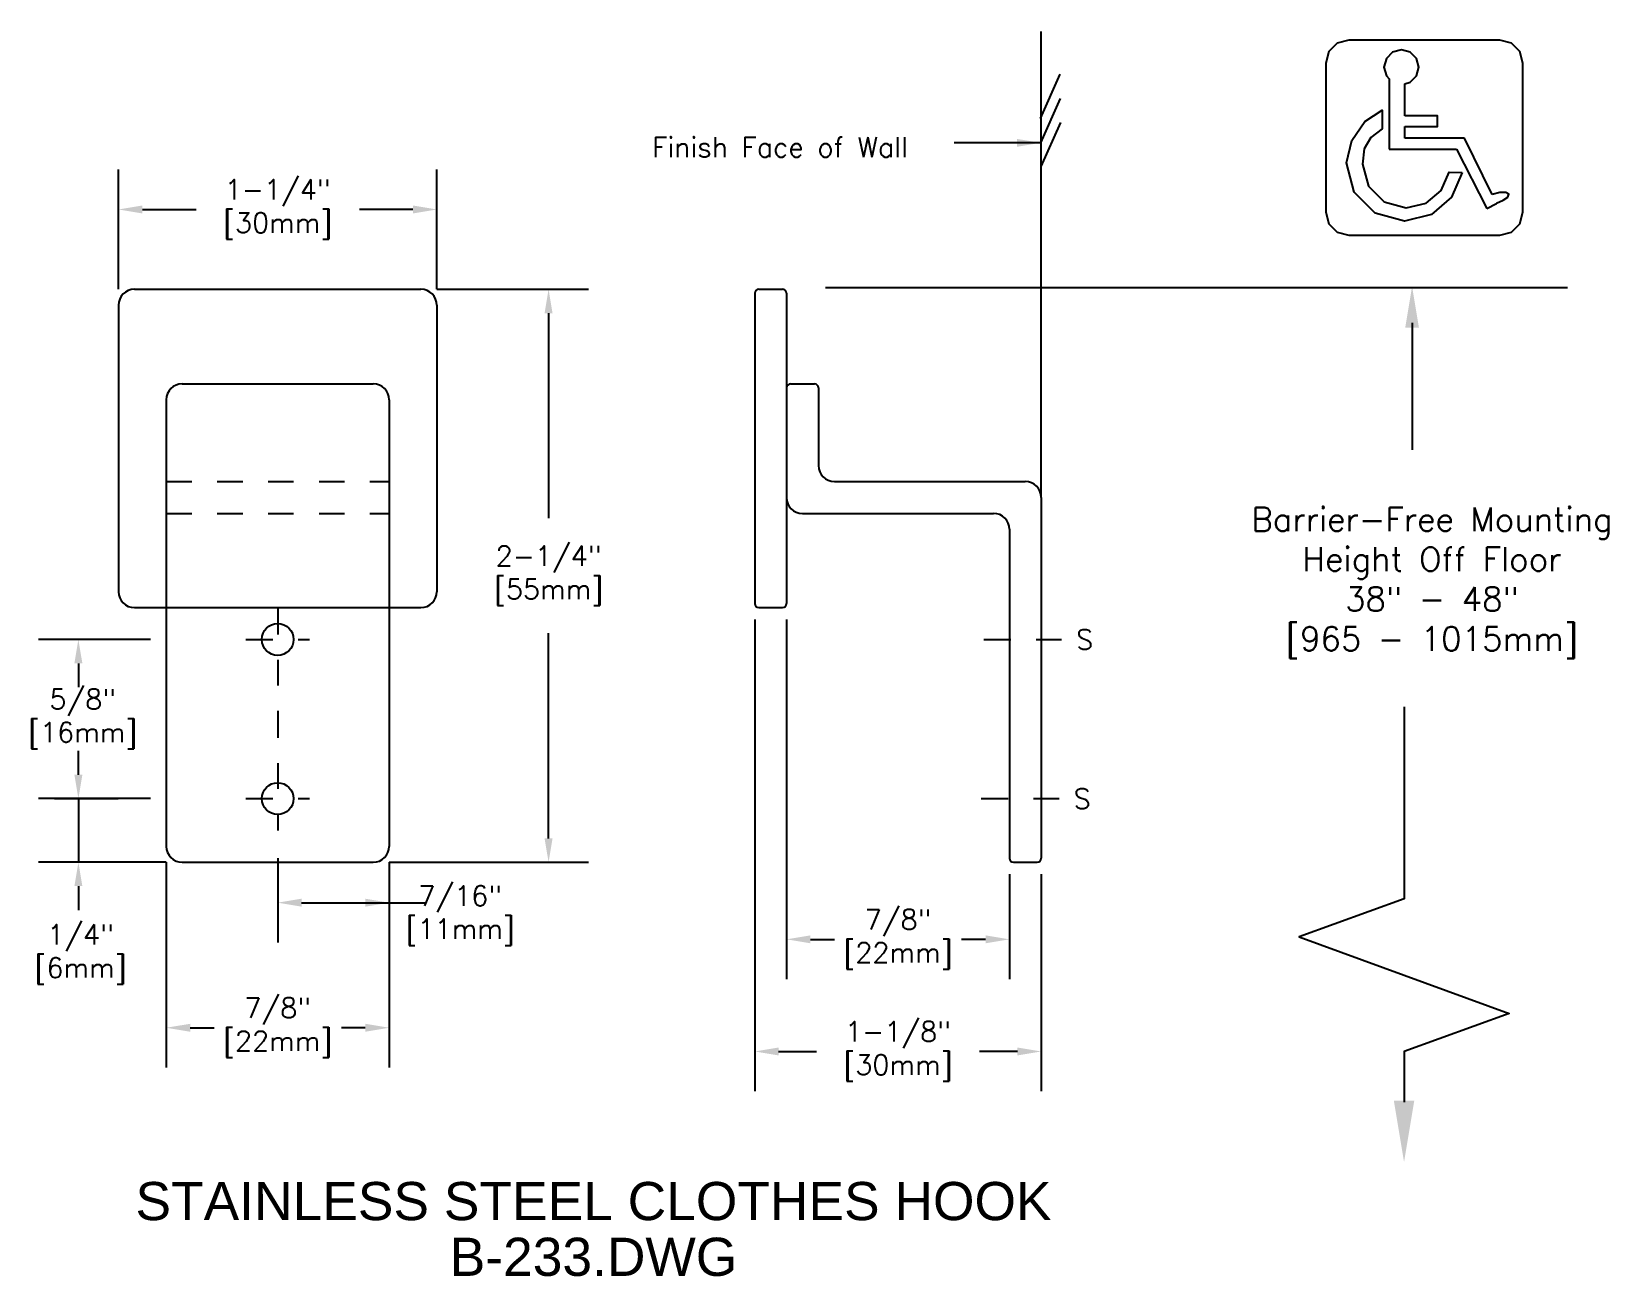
# Model space of a CAD drawing. Extents: x 0.29 to 6.49, y 0.21 to 5.1.
import ezdxf
from ezdxf.enums import TextEntityAlignment as Align

# ---------------------------------------------------------------- set-up
doc = ezdxf.new("R2010")
doc.units = 0
doc.header["$MEASUREMENT"] = 0
doc.header["$PDMODE"] = 35
doc.header["$PDSIZE"] = 0.000315
doc.linetypes.add('CENTER2', pattern=[1.125, 0.75, -0.125, 0.125, -0.125])
doc.linetypes.add('HIDDEN2', pattern=[0.1875, 0.125, -0.0625])
doc.layers.get('0').update_dxf_attribs({"linetype": 'CONTINUOUS'})
doc.layers.get('DEFPOINTS').update_dxf_attribs({"linetype": 'CONTINUOUS'})
for name, color, linetype in [('DETAIL', 4, 'CONTINUOUS'), ('DIM', 1, 'CONTINUOUS'), ('TEXT', 2, 'CONTINUOUS')]:
    doc.layers.add(name, color=color, linetype=linetype)
doc.styles.add('ARIAL_5', font='arial.ttf', dxfattribs={"height": 5})
doc.styles.add('DIM_S_8', font='simplex.shx', dxfattribs={"height": 0.078125})
doc.dimstyles.new('DIM_S_7', dxfattribs={"dimtxt": 0.12, "dimasz": 0.09375, "dimexe": 0.15625, "dimexo": 0.0625, "dimgap": 0.09375, "dimtad": 1, "dimtih": 1, "dimtoh": 1, "dimdec": 4, "dimrnd": 0.0625, "dimzin": 0, "dimtxsty": 'DIM_S_8', "dimcen": 0.09375, "dimaunit": 1, "dimazin": 3, "dimtfac": 1, "dimtdec": 4, "dimtofl": 0, "dimtmove": 0, "dimatfit": 3, "dimtolj": 1, "dimtzin": 0})

# ---------------------------------------------------------------- blocks, each defined once
blk = doc.blocks.new('TBLK_TX')
blk = doc.blocks.new('*D1')
at = {"color": 0, "linetype": 'BYBLOCK'}
for p, q in [((46.5441, 36.4841), (46.5441, 36.954)), ((47.7941, 36.4841), (47.7941, 36.954)), ((46.6379, 36.7977), (46.8484, 36.7977)), ((47.7004, 36.7977), (47.4898, 36.7977))]:
    blk.add_line(p, q, dxfattribs=at)
for points in [[(46.6379, 36.8133), (46.6379, 36.7821), (46.5441, 36.7977)], [(47.7004, 36.8133), (47.7004, 36.7821), (47.7941, 36.7977)]]:
    blk.add_solid(points, dxfattribs=at)
at = {"layer": 'DEFPOINTS', "color": 0, "linetype": 'BYBLOCK'}
for p in [(47.7941, 36.7977), (46.5441, 36.4216), (47.7941, 36.4216)]:
    blk.add_point(p, dxfattribs=at)
at = {"color": 0, "linetype": 'BYBLOCK', "insert": (47.1691, 36.7977), "char_height": 0.07812, "attachment_point": 5, "style": 'DIM_S_8'}
blk.add_mtext('\\A1;1-1/4"\\P[30mm]', dxfattribs=at)
blk = doc.blocks.new('*D2')
at = {"color": 0, "linetype": 'BYBLOCK'}
for p, q in [((47.7941, 36.4841), (48.3892, 36.4841)), ((48.233, 36.3904), (48.233, 35.585)), ((48.233, 34.3279), (48.233, 35.1333)), ((47.6066, 34.2341), (48.3892, 34.2341))]:
    blk.add_line(p, q, dxfattribs=at)
for points in [[(48.2173, 36.3904), (48.2486, 36.3904), (48.233, 36.4841)], [(48.2173, 34.3279), (48.2486, 34.3279), (48.233, 34.2341)]]:
    blk.add_solid(points, dxfattribs=at)
at = {"layer": 'DEFPOINTS', "color": 0, "linetype": 'BYBLOCK'}
for p in [(47.7316, 36.4841), (47.5441, 34.2341), (48.233, 34.2341)]:
    blk.add_point(p, dxfattribs=at)
at = {"color": 0, "linetype": 'BYBLOCK', "insert": (48.233, 35.3591), "char_height": 0.07812, "attachment_point": 5, "style": 'DIM_S_8'}
blk.add_mtext('\\A1;2-1/4"\\P[55mm]', dxfattribs=at)
blk = doc.blocks.new('*D3')
at = {"color": 0, "linetype": 'BYBLOCK'}
for p, q in [((46.6691, 35.1091), (46.2301, 35.1091)), ((46.3863, 35.0154), (46.3863, 34.9216)), ((46.3863, 34.5779), (46.3863, 34.6716)), ((46.6691, 34.4841), (46.2301, 34.4841))]:
    blk.add_line(p, q, dxfattribs=at)
for points in [[(46.3707, 35.0154), (46.402, 35.0154), (46.3863, 35.1091)], [(46.3707, 34.5779), (46.402, 34.5779), (46.3863, 34.4841)]]:
    blk.add_solid(points, dxfattribs=at)
at = {"layer": 'DEFPOINTS', "color": 0, "linetype": 'BYBLOCK'}
for p in [(46.7316, 35.1091), (46.3863, 34.4841), (46.7316, 34.4841)]:
    blk.add_point(p, dxfattribs=at)
at = {"color": 0, "linetype": 'BYBLOCK', "insert": (46.4033, 34.7966), "char_height": 0.07812, "attachment_point": 5, "style": 'DIM_S_8'}
blk.add_mtext('\\A1;5/8"\\P[16mm]', dxfattribs=at)
blk = doc.blocks.new('*D4')
at = {"color": 0, "linetype": 'BYBLOCK'}
for p, q in [((46.3863, 34.5779), (46.3863, 34.6716)), ((46.2926, 34.4841), (46.5426, 34.4841)), ((46.3863, 34.4841), (46.3863, 34.2341)), ((46.7316, 34.2341), (46.2301, 34.2341)), ((46.3863, 34.1404), (46.3863, 34.0466))]:
    blk.add_line(p, q, dxfattribs=at)
for points in [[(46.3707, 34.5779), (46.402, 34.5779), (46.3863, 34.4841)], [(46.3707, 34.1404), (46.402, 34.1404), (46.3863, 34.2341)]]:
    blk.add_solid(points, dxfattribs=at)
at = {"layer": 'DEFPOINTS', "color": 0, "linetype": 'BYBLOCK'}
for p in [(46.2301, 34.4841), (46.3863, 34.2341), (46.7941, 34.2341)]:
    blk.add_point(p, dxfattribs=at)
at = {"color": 0, "linetype": 'BYBLOCK', "insert": (46.3948, 33.8723), "char_height": 0.07812, "attachment_point": 5, "style": 'DIM_S_8'}
blk.add_mtext('\\A1;1/4"\\P[6mm]', dxfattribs=at)
blk = doc.blocks.new('*D5')
at = {"color": 0, "linetype": 'BYBLOCK'}
for p, q in [((46.7316, 34.2341), (46.7316, 33.4282)), ((47.6066, 34.2341), (47.6066, 33.4282)), ((46.8254, 33.5844), (46.9191, 33.5844)), ((47.5129, 33.5844), (47.4191, 33.5844))]:
    blk.add_line(p, q, dxfattribs=at)
for points in [[(46.8254, 33.6), (46.8254, 33.5688), (46.7316, 33.5844)], [(47.5129, 33.6), (47.5129, 33.5688), (47.6066, 33.5844)]]:
    blk.add_solid(points, dxfattribs=at)
at = {"layer": 'DEFPOINTS', "color": 0, "linetype": 'BYBLOCK'}
for p in [(46.7316, 34.2966), (47.6066, 34.2966), (47.6066, 33.5844)]:
    blk.add_point(p, dxfattribs=at)
at = {"color": 0, "linetype": 'BYBLOCK', "insert": (47.1691, 33.5844), "char_height": 0.07812, "attachment_point": 5, "style": 'DIM_S_8'}
blk.add_mtext('\\A1;7/8"\\P[22mm]', dxfattribs=at)
blk = doc.blocks.new('*D6')
at = {"color": 0, "linetype": 'BYBLOCK'}
for p, q in [((47.1691, 34.2501), (47.1691, 33.9193)), ((47.6066, 34.2341), (47.6066, 33.9193)), ((47.2629, 34.0755), (47.5129, 34.0755))]:
    blk.add_line(p, q, dxfattribs=at)
for points in [[(47.2629, 34.0912), (47.2629, 34.0599), (47.1691, 34.0755)], [(47.5129, 34.0912), (47.5129, 34.0599), (47.6066, 34.0755)]]:
    blk.add_solid(points, dxfattribs=at)
at = {"layer": 'DEFPOINTS', "color": 0, "linetype": 'BYBLOCK'}
for p in [(47.1691, 34.3126), (47.6066, 34.2966), (47.6066, 34.0755)]:
    blk.add_point(p, dxfattribs=at)
at = {"color": 0, "linetype": 'BYBLOCK', "insert": (47.8857, 34.0247), "char_height": 0.07812, "attachment_point": 5, "style": 'DIM_S_8'}
blk.add_mtext('\\A1;7/16"\\P[11mm]', dxfattribs=at)
blk = doc.blocks.new('*D7')
at = {"color": 0, "linetype": 'BYBLOCK'}
for p, q in [((49.0428, 35.1873), (49.0428, 33.335)), ((50.1678, 34.1873), (50.1678, 33.335)), ((49.1366, 33.4913), (49.2846, 33.4913)), ((50.0741, 33.4913), (49.926, 33.4913))]:
    blk.add_line(p, q, dxfattribs=at)
for points in [[(49.1366, 33.5069), (49.1366, 33.4757), (49.0428, 33.4913)], [(50.0741, 33.5069), (50.0741, 33.4757), (50.1678, 33.4913)]]:
    blk.add_solid(points, dxfattribs=at)
at = {"layer": 'DEFPOINTS', "color": 0, "linetype": 'BYBLOCK'}
for p in [(49.0428, 35.2498), (50.1678, 34.2498), (50.1678, 33.4913)]:
    blk.add_point(p, dxfattribs=at)
at = {"color": 0, "linetype": 'BYBLOCK', "insert": (49.6053, 33.4913), "char_height": 0.07812, "attachment_point": 5, "style": 'DIM_S_8'}
blk.add_mtext('\\A1;1-1/8"\\P[30mm]', dxfattribs=at)
blk = doc.blocks.new('*D8')
at = {"color": 0, "linetype": 'BYBLOCK'}
for p, q in [((49.1678, 35.1873), (49.1678, 33.7753)), ((50.0428, 34.1873), (50.0428, 33.7753)), ((49.2616, 33.9316), (49.3553, 33.9316)), ((49.9491, 33.9316), (49.8553, 33.9316))]:
    blk.add_line(p, q, dxfattribs=at)
for points in [[(49.2616, 33.9472), (49.2616, 33.916), (49.1678, 33.9316)], [(49.9491, 33.9472), (49.9491, 33.916), (50.0428, 33.9316)]]:
    blk.add_solid(points, dxfattribs=at)
at = {"layer": 'DEFPOINTS', "color": 0, "linetype": 'BYBLOCK'}
for p in [(49.1678, 35.2498), (50.0428, 34.2498), (50.0428, 33.9316)]:
    blk.add_point(p, dxfattribs=at)
at = {"color": 0, "linetype": 'BYBLOCK', "insert": (49.6053, 33.9316), "char_height": 0.07812, "attachment_point": 5, "style": 'DIM_S_8'}
blk.add_mtext('\\A1;7/8"\\P[22mm]', dxfattribs=at)

msp = doc.modelspace()

# ---------------------------------------------------------------- linework, layer by layer
at = {"layer": 'DETAIL', "linetype": 'CONTINUOUS'}
for p, q in [((4.25911, 3.27354), (4.25911, 5.10326)), ((5.92108, 4.68427), (5.68658, 4.68427)), ((6.03004, 4.46336), (5.92108, 4.68427)), ((6.00933, 4.40835), (6.04761, 4.42775)), ((6.04761, 4.42775), (6.04681, 4.42935)), ((0.6979, 4.09104), (1.8229, 4.09104)), ((3.14973, 4.09104), (3.24348, 4.09104)), ((0.6354, 4.02854), (0.6354, 2.90354)), ((1.8854, 4.02854), (1.8854, 2.90354)), ((3.13411, 4.07542), (3.13411, 2.85667)), ((3.25911, 4.07542), (3.25911, 2.85667)), ((0.8854, 3.71974), (1.6354, 3.71974)), ((3.27473, 3.71974), (3.36848, 3.71974)), ((0.8229, 3.65724), (0.8229, 1.90354)), ((1.6979, 3.65724), (1.6979, 1.90354)), ((3.38411, 3.70412), (3.38411, 3.39854)), ((3.44661, 3.33604), (4.19661, 3.33604)), ((4.25911, 3.27354), (4.25911, 1.85667)), ((3.32161, 3.21104), (4.07161, 3.21104)), ((4.13411, 3.14854), (4.13411, 1.85667)), ((0.6979, 2.84104), (1.8229, 2.84104)), ((3.14973, 2.84104), (3.24348, 2.84104)), ((0.8854, 1.84104), (1.6354, 1.84104)), ((4.14973, 1.84104), (4.24348, 1.84104))]:
    msp.add_line(p, q, dxfattribs=at)
at = {"layer": 'DETAIL', "linetype": 'HIDDEN2', "ltscale": 0.75}
for p, q in [((0.8229, 3.33604), (1.6979, 3.33604)), ((0.8229, 3.21104), (1.6979, 3.21104))]:
    msp.add_line(p, q, dxfattribs=at)
at = {"layer": 'DETAIL', "linetype": 'CENTER2', "ltscale": 0.140625}
for p, q in [((1.2604, 2.84104), (1.2604, 1.96604)), ((1.1354, 2.71604), (1.3854, 2.71604)), ((4.03363, 2.71604), (4.3651, 2.71604)), ((1.1354, 2.09104), (1.3854, 2.09104)), ((4.02358, 2.09104), (4.35505, 2.09104))]:
    msp.add_line(p, q, dxfattribs=at)
at = {"layer": 'DETAIL', "linetype": 'CONTINUOUS'}
for points in [[(6.06004, 4.30361), (6.10572, 4.31591), (6.13816, 4.34825), (6.1505, 4.39373), (6.1505, 4.9795), (6.13816, 5.02499), (6.10572, 5.05731), (6.06004, 5.0696), (5.46696, 5.0696), (5.4213, 5.05731), (5.38885, 5.02499), (5.3765, 4.9795), (5.3765, 4.39373), (5.38885, 4.34825), (5.4213, 4.31591), (5.46696, 4.30361)], [(5.91214, 4.54964), (5.87087, 4.45227), (5.7914, 4.38461), (5.68638, 4.35926), (5.57089, 4.39039), (5.48877, 4.47217), (5.45752, 4.58721), (5.47841, 4.67548), (5.53048, 4.75001), (5.59785, 4.79494), (5.59851, 4.72068), (5.55294, 4.68745), (5.52794, 4.64206), (5.52032, 4.58244), (5.54376, 4.49617), (5.60534, 4.43484), (5.69198, 4.4115), (5.77071, 4.42971), (5.83031, 4.47897), (5.86129, 4.5512)]]:
    msp.add_lwpolyline(points, close=True, dxfattribs=at)
for points in [[(5.68658, 4.89851), (5.70808, 4.9043), (5.7326, 4.92872), (5.74193, 4.96309), (5.7326, 4.99743), (5.70808, 5.02183), (5.67359, 5.03112), (5.63909, 5.02183), (5.61458, 4.99743), (5.60526, 4.96309), (5.61458, 4.92872), (5.62526, 4.91808)], [(4.25638, 4.76172), (4.33341, 4.93537)], [(5.62526, 4.91808), (5.62526, 4.64148)], [(5.68658, 4.77286), (5.68658, 4.89851)], [(4.25747, 4.6662), (4.33447, 4.83987)], [(5.68658, 4.73007), (5.81544, 4.73007), (5.81544, 4.77286), (5.68658, 4.77286)], [(4.25911, 4.57282), (4.33611, 4.74646)], [(5.68658, 4.68427), (5.68658, 4.73007)], [(5.62526, 4.64148), (5.68658, 4.64148)], [(5.68658, 4.64148), (5.89026, 4.64148)], [(5.89026, 4.64148), (6.00933, 4.40835)], [(6.04681, 4.42935), (6.07394, 4.44072), (6.09133, 4.45325), (6.09537, 4.4646), (6.08411, 4.47122), (6.06049, 4.47073), (6.03004, 4.46336)]]:
    msp.add_lwpolyline(points, dxfattribs=at)
for centre in [(1.2604, 2.71604), (1.2604, 2.09104)]:
    msp.add_circle(centre, 0.0625, dxfattribs=at)
for centre, radius, start, end in [((0.6979, 4.02854), 0.0625, 90, 180), ((1.8229, 4.02854), 0.0625, 0, 90), ((3.14973, 4.07542), 0.01562, 90, 180), ((3.24348, 4.07542), 0.01562, 0, 90), ((0.8854, 3.65724), 0.0625, 90, 180), ((1.6354, 3.65724), 0.0625, 360, 90), ((3.27473, 3.70412), 0.01562, 90, 180), ((3.36848, 3.70412), 0.01562, 0, 90), ((3.44661, 3.39854), 0.0625, 180, 270), ((4.19661, 3.27354), 0.0625, 0, 90), ((3.32161, 3.27354), 0.0625, 180, 270), ((4.07161, 3.14854), 0.0625, 0, 90), ((0.6979, 2.90354), 0.0625, 180, 270), ((1.8229, 2.90354), 0.0625, 270, 360), ((3.14973, 2.85667), 0.01562, 180, 270), ((3.24348, 2.85667), 0.01562, 270, 0), ((0.8854, 1.90354), 0.0625, 180, 270), ((1.6354, 1.90354), 0.0625, 270, 360), ((4.14973, 1.85667), 0.01562, 180, 270), ((4.24348, 1.85667), 0.01562, 270, 0)]:
    msp.add_arc(centre, radius, start, end, dxfattribs=at)
at = {"layer": 'DIM', "linetype": 'CONTINUOUS'}
for p, q in [((3.41187, 4.0978), (6.3257, 4.0978)), ((5.71655, 3.95977), (5.71655, 3.46135)), ((1.60415, 1.68243), (1.84143, 1.68243))]:
    msp.add_line(p, q, dxfattribs=at)
msp.add_lwpolyline([(5.68478, 2.45103), (5.68478, 1.69782), (5.27266, 1.54782), (6.0969, 1.24782), (5.68478, 1.09782), (5.68478, 0.89887)], dxfattribs=at)
for points in [[(5.6885, 3.93998), (5.74265, 3.93998), (5.71557, 4.10243)], [(5.64378, 0.90531), (5.72426, 0.90531), (5.68402, 0.66387)]]:
    msp.add_solid(points, dxfattribs=at)

# ---------------------------------------------------------------- block references
at = {"layer": 'TEXT', "linetype": 'CONTINUOUS'}
ref = msp.add_blockref('TBLK_TX', (2.50078, 0.43573), dxfattribs=dict(at, xscale=0.03, yscale=0.03, zscale=0.03))
ref.add_attrib('TITLE', 'STAINLESS STEEL CLOTHES HOOK', dxfattribs={"layer": '0', "height": 0.15, "style": 'ARIAL_5'}).set_placement((2.50078, 0.43573), align=Align.CENTER)
ref.add_attrib('DWG_NAME', 'B-233.DWG', dxfattribs={"layer": '0', "height": 0.15, "style": 'ARIAL_5'}).set_placement((2.50078, 0.2168), align=Align.CENTER)

# ---------------------------------------------------------------- texts
at = {"layer": 'DIM', "linetype": 'CONTINUOUS', "style": 'DIM_S_8'}
for s, height, p in [('Finish Face of Wall', 0.078125, (2.73041, 4.60985)), ('S', 0.07812, (4.39623, 2.67625)), ('S', 0.07812, (4.38619, 2.05125))]:
    msp.add_text(s, height=height, dxfattribs=at).set_placement(p)
at = {"layer": 'DIM', "linetype": 'CONTINUOUS', "insert": (5.79375, 2.93768), "char_height": 0.09375, "attachment_point": 5, "style": 'DIM_S_8'}
msp.add_mtext('Barrier-Free Mounting\\PHeight Off Floor \\P38" - 48"\\P[965 - 1015mm]', dxfattribs=at)

# ---------------------------------------------------------------- dimensions: what is measured, and where the dimension line sits
at = {"layer": 'DIM', "linetype": 'CONTINUOUS'}
for base, p1, p2, text, picture, middle in [((1.8854, 4.4046), (0.6354, 4.02854), (1.8854, 4.02854), '1-1/4"\\P[30mm]', '*D1', (1.2604, 4.4046)), ((4.25911, 1.09818), (3.13411, 2.85667), (4.25911, 1.85667), '1-1/8"\\P[30mm]', '*D7', (3.69661, 1.09818)), ((4.13411, 1.53848), (3.25911, 2.85667), (4.13411, 1.85667), '7/8"\\P[22mm]', '*D8', (3.69661, 1.53848)), ((1.6979, 1.19132), (0.8229, 1.90354), (1.6979, 1.90354), '7/8"\\P[22mm]', '*D5', (1.2604, 1.19132)), ((1.6979, 1.68243), (1.2604, 1.91951), (1.6979, 1.90354), '7/16"\\P[11mm]', '*D6', (1.97696, 1.63162))]:
    dim = msp.add_linear_dim(base=base, p1=p1, p2=p2, text=text, dimstyle='DIM_S_7', override={"dimpost": '\\X'}, dxfattribs=at)
    dim.commit()
    dim.dimension.update_dxf_attribs({"geometry": picture, "text_midpoint": middle, "dimtype": 160, "insert": (-45.9087, -32.3931)})
for base, p1, p2, text, picture, middle in [((2.32426, 1.84104), (1.8229, 4.09104), (1.6354, 1.84104), '2-1/4"\\P[55mm]', '*D2', (2.32426, 2.96604)), ((0.47763, 2.09104), (0.8229, 2.71604), (0.8229, 2.09104), '5/8"\\P[16mm]', '*D3', (0.49457, 2.40354)), ((0.47763, 1.84104), (0.32138, 2.09104), (0.8854, 1.84104), '1/4"\\P[6mm]', '*D4', (0.4861, 1.47921))]:
    dim = msp.add_linear_dim(base=base, p1=p1, p2=p2, angle=90, text=text, dimstyle='DIM_S_7', override={"dimpost": '\\X'}, dxfattribs=at)
    dim.commit()
    dim.dimension.update_dxf_attribs({"geometry": picture, "text_midpoint": middle, "dimtype": 160, "insert": (-45.9087, -32.3931)})

# ---------------------------------------------------------------- leaders
msp.add_leader([(4.25747, 4.6662), (3.91677, 4.6662)], dimstyle='DIM_S_7', dxfattribs=at)

doc.saveas('drawing.dxf')
